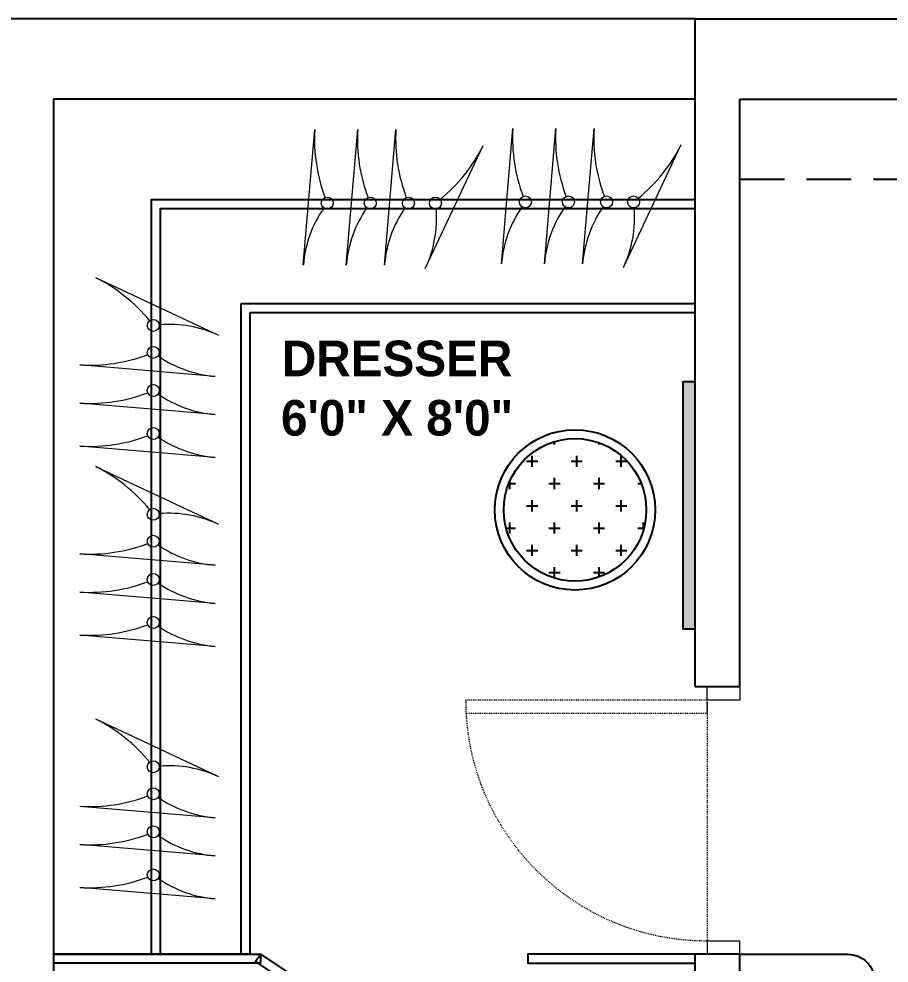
# Model space of a CAD drawing. Header units: inches. Extents: x 9636 to 21597, y -10243 to 557.
# Drawn here: x 13948.2 to 14045.9, y -8464.5 to -8358.5 of the extents above; entities that cross this region are included whole.
import ezdxf

# ---------------------------------------------------------------- set-up
doc = ezdxf.new("R2010")
doc.units = ezdxf.units.IN
doc.header["$MEASUREMENT"] = 0
for name, pattern in [('AUDIT_D_060311083008-3', [0]), ('DASHED', [0.75, 0.5, -0.25]), ('DASHED2', [0.375, 0.25, -0.125]), ('HIDDEN', [0.375, 0.25, -0.125])]:
    doc.linetypes.add(name, pattern=pattern)
for name, color, linetype in [('A-DOOR', 251, 'AUDIT_D_060311083008-3'), ('A-Door-Frame', 1, 'Continuous'), ('A-Door-Swing', 8, 'HIDDEN'), ('IEL-HATCH-002', 7, 'Continuous')]:
    doc.layers.add(name, color=color, linetype=linetype)
doc.layers.add('Furniture', color=251, linetype='Continuous', lineweight=18)
doc.styles.add('HEMI', font='stylu.ttf')

# ---------------------------------------------------------------- blocks, each defined once
blk = doc.blocks.new('*U16')
at = {"layer": 'A-Door-Frame', "lineweight": 5}
for p, q in [((0, -100), (0, 0)), ((818.2, -100), (818.2, 0))]:
    blk.add_line(p, q, dxfattribs=at)
for points in [[(0, -100), (40, -100), (40, 0), (0, 0)], [(818.2, -100), (778.2, -100), (778.2, 0), (818.2, 0)]]:
    blk.add_lwpolyline(points, dxfattribs=at)
at = {"layer": 'A-Door-Swing', "linetype": 'DASHED2', "lineweight": 5}
blk.add_line((46.6, 0), (784.8, 0), dxfattribs=at)
blk.add_lwpolyline([(40, 0), (40, 738.2), (80, 738.2), (80, 0)], close=True, dxfattribs=at)
blk.add_arc((40, 0), 738.2, 360, 90, dxfattribs=at)
blk = doc.blocks.new('46u46 u')
at = {"layer": 'Furniture', "color": 133, "lineweight": -2, "true_color": 0x84cdcc}
for p, q in [((1719223.22, 5855.25), (1719238.43, 5853.97)), ((1719223.22, 5850.43), (1719238.43, 5849.14)), ((1719223.22, 5846.14), (1719238.43, 5844.86)), ((1719222.81, 5841.56), (1719236.62, 5835.07))]:
    blk.add_line(p, q, dxfattribs=at)
for centre in [(1719230.18, 5852.56), (1719230.18, 5847.73), (1719230.18, 5843.45), (1719230.18, 5840.42)]:
    blk.add_circle(centre, 0.673, dxfattribs=at)
for centre, radius, start, end in [((1719222.13, 5842.1), 13.19, 55.3487, 85.2486), ((1719237.35, 5835.38), 18.62, 86.6903, 110.6016), ((1719222.13, 5837.28), 13.19, 55.3487, 85.2486), ((1719237.35, 5830.56), 18.62, 86.6903, 110.6016), ((1719222.13, 5833), 13.19, 55.3487, 85.2486), ((1719237.35, 5826.27), 18.62, 86.6903, 110.6016), ((1719228.44, 5853.49), 13.19, 244.7514, 274.6513), ((1719244.98, 5851.7), 18.62, 219.3984, 243.3097)]:
    blk.add_arc(centre, radius, start, end, dxfattribs=at)

msp = doc.modelspace()

# ---------------------------------------------------------------- hatches: boundary and pattern name
at = {"layer": 'IEL-HATCH-002', "true_color": 0x7aafdf, "transparency": 33554687}
h = msp.add_hatch(color=143, dxfattribs=at)
h.dxf.hatch_style = 1
h.paths.add_polyline_path([(14024.12, -8399.22), (14022.73, -8399.22), (14022.73, -8426.93), (14024.12, -8426.93)])
at = {"layer": 'IEL-HATCH-002', "true_color": 0x939598, "transparency": 33554687}
h = msp.add_hatch(dxfattribs=at)
h.set_pattern_fill('CROSS', color=252, scale=10)
h.set_pattern_definition([(0, (7822.6946, -15840.6354), (2.5, 2.5), [1.25, -3.75]), (90, (7823.3196, -15841.2604), (-2.5, 2.5), [1.25, -3.75])])
h.paths.add_polyline_path([(14002.63, -8413.59, 1), (14018.63, -8413.59, 1)])

# ---------------------------------------------------------------- linework, layer by layer
for p, q in [((14024.12, -8358.47), (13945.62, -8358.47)), ((14024.12, -8358.47), (14256.12, -8358.47)), ((14024.12, -8433.47), (14024.12, -8358.47)), ((14024.12, -8367.47), (13952.12, -8367.47)), ((13952.12, -8367.47), (13952.12, -8577.47)), ((14029.12, -8367.47), (14256.12, -8367.47)), ((14029.12, -8433.47), (14029.12, -8367.47)), ((14024.12, -8390.47), (13973.12, -8390.47)), ((13973.12, -8390.47), (13973.12, -8463.47)), ((14024.12, -8391.47), (13974.12, -8391.47)), ((13974.12, -8391.47), (13974.12, -8463.47)), ((14029.12, -8433.47), (14024.12, -8433.47)), ((13974.12, -8463.47), (13952.12, -8463.47)), ((14024.12, -8577.47), (14024.12, -8463.47)), ((14029.12, -8463.47), (14024.12, -8463.47)), ((14029.12, -8577.47), (14029.12, -8463.47))]:
    msp.add_line(p, q)
at = {"linetype": 'DASHED', "ltscale": 10}
msp.add_line((14029.12, -8376.47), (14256.12, -8376.47), dxfattribs=at)
at = {"color": 252, "true_color": 0x939598}
for points in [[(13963.12, -8463.47), (13963.12, -8378.74), (14024.12, -8378.74)], [(13964.12, -8463.47), (13964.12, -8379.74), (14024.12, -8379.74)]]:
    msp.add_lwpolyline(points, dxfattribs=at)
msp.add_lwpolyline([(14024.12, -8399.22), (14022.73, -8399.22), (14022.73, -8426.93), (14024.12, -8426.93)], close=True)
at = {"color": 152, "true_color": 0x2776bb}
for points in [[(13952.12, -8463.47), (13975.32, -8463.47), (13975.32, -8464.47), (13952.12, -8464.47)], [(14024.12, -8463.47), (14005.32, -8463.47), (14005.32, -8464.47), (14024.12, -8464.47)]]:
    msp.add_lwpolyline(points, dxfattribs=at)
msp.add_lwpolyline([(13975.32, -8463.47), (14000.31, -8480.08), (13999.75, -8480.91), (13974.77, -8464.3)], close=True, dxfattribs=at)
at = {"ltscale": 7}
msp.add_lwpolyline([(14029.12, -8577.47), (14029.12, -8463.47), (14041.25, -8463.47, -0.414214), (14044.25, -8466.47), (14044.25, -8574.47, -0.414214), (14041.25, -8577.47)], format="xyb", close=True, dxfattribs=at)
for radius in [9, 8]:
    msp.add_circle((14010.63, -8413.59), radius)

# ---------------------------------------------------------------- block references
at = {"lineweight": 9}
for p, rotation in [((19857.62, -1727609.2), 89.99999999999997), ((19835.39, -1727609.32), 89.99999999999997), ((1733193.48, -2552.46), 180), ((1733193.48, -2573.67), 180), ((1733193.48, -2602.01), 180)]:
    msp.add_blockref('46u46 u', p, dxfattribs=dict(at, rotation=rotation))
at = {"layer": 'A-DOOR', "lineweight": 5, "xscale": -0.03666666666666651, "yscale": 0.03666666666666651, "zscale": 0.03666666666666651, "rotation": 90}
msp.add_blockref('*U16', (14025.46, -8433.47), dxfattribs=at)

# ---------------------------------------------------------------- texts
at = {"color": 1, "lineweight": 15, "insert": (14031.24, -8394.58), "char_height": 4, "width": 81.1585, "attachment_point": 3, "rotation": 0.0094, "style": 'HEMI'}
msp.add_mtext('\\pxqc;{\\fStylus BT|b1|i0|c0|p34;DRESSER\\P6\'0" X 8\'0"}', dxfattribs=at)

doc.saveas('drawing.dxf')
